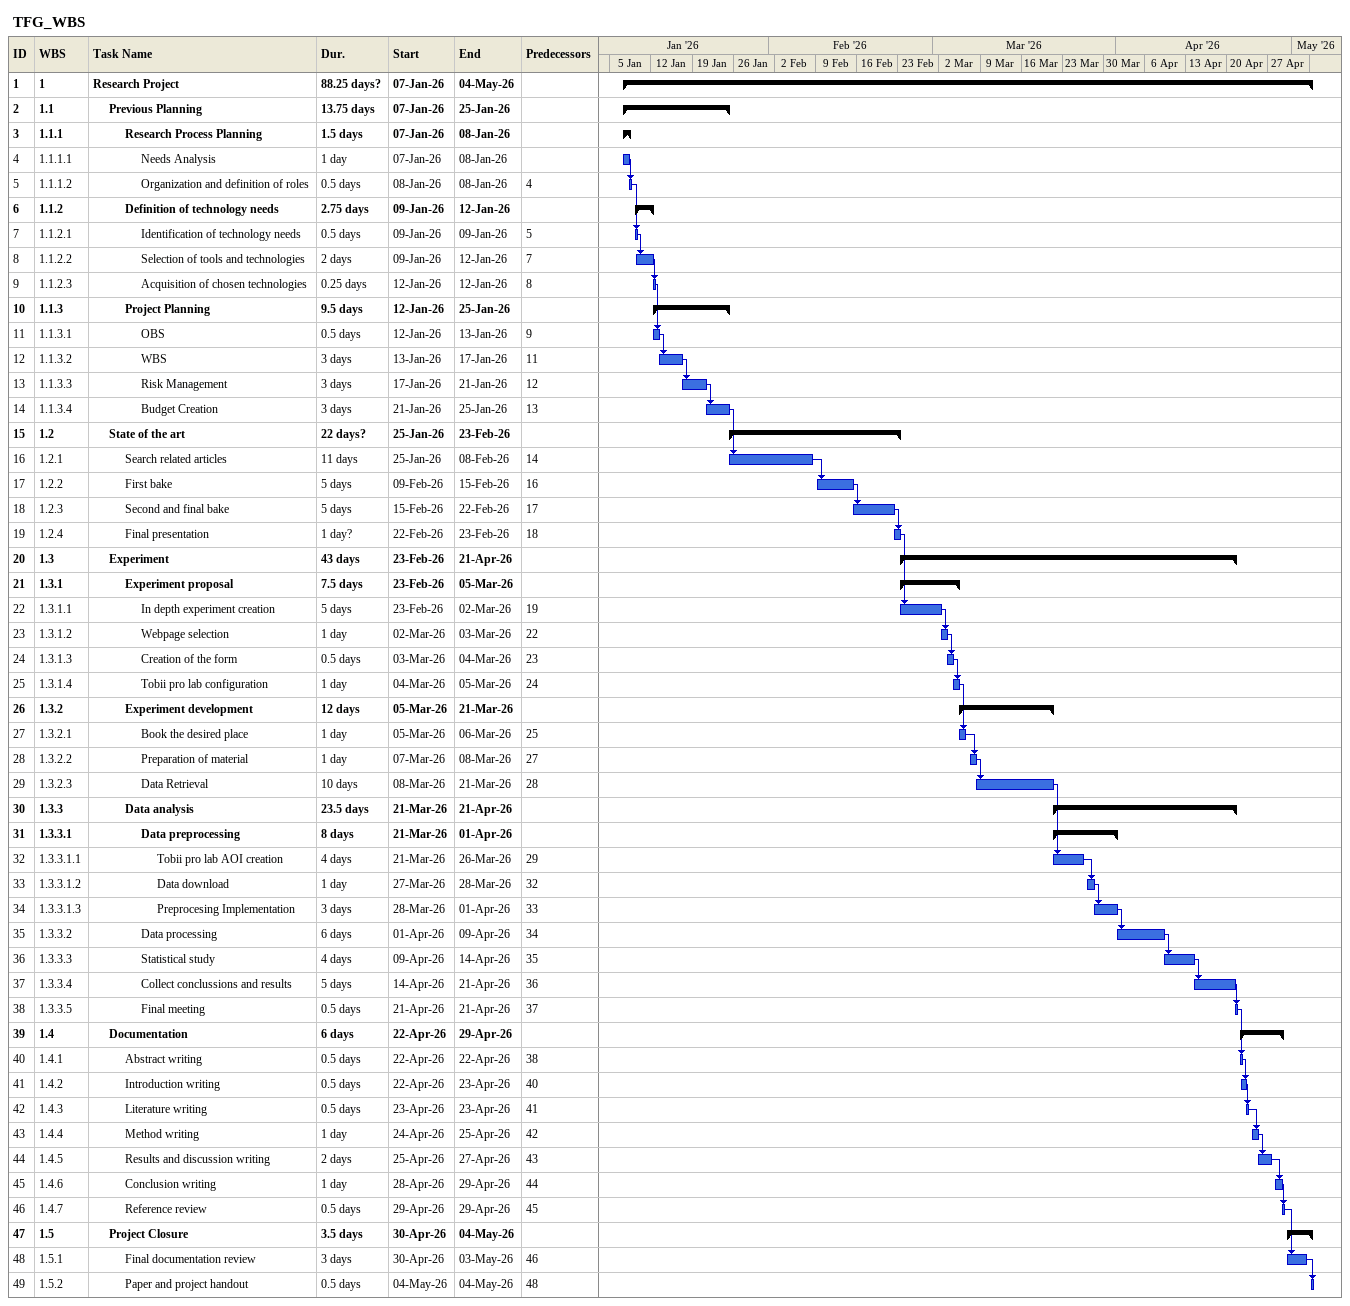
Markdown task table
TFG_WBS

| ID | WBS | Task | Duration | Start | Finish | Predecessors |
|---|---|---|---|---|---|---|
| 1 | 1 | **Research Project** | 88.25d? | 2026-01-07 | 2026-05-04 |  |
| 2 | 1.1 | **Previous Planning** | 13.75d | 2026-01-07 | 2026-01-25 |  |
| 3 | 1.1.1 | **Research Process Planning** | 1.5d | 2026-01-07 | 2026-01-08 |  |
| 4 | 1.1.1.1 | Needs Analysis | 1d | 2026-01-07 | 2026-01-08 |  |
| 5 | 1.1.1.2 | Organization and definition of roles | 0.5d | 2026-01-08 | 2026-01-08 | 4 |
| 6 | 1.1.2 | **Definition of technology needs** | 2.75d | 2026-01-09 | 2026-01-12 |  |
| 7 | 1.1.2.1 | Identification of technology needs | 0.5d | 2026-01-09 | 2026-01-09 | 5 |
| 8 | 1.1.2.2 | Selection of tools and technologies | 2d | 2026-01-09 | 2026-01-12 | 7 |
| 9 | 1.1.2.3 | Acquisition of chosen technologies | 0.25d | 2026-01-12 | 2026-01-12 | 8 |
| 10 | 1.1.3 | **Project Planning** | 9.5d | 2026-01-12 | 2026-01-25 |  |
| 11 | 1.1.3.1 | OBS | 0.5d | 2026-01-12 | 2026-01-13 | 9 |
| 12 | 1.1.3.2 | WBS | 3d | 2026-01-13 | 2026-01-17 | 11 |
| 13 | 1.1.3.3 | Risk Management | 3d | 2026-01-17 | 2026-01-21 | 12 |
| 14 | 1.1.3.4 | Budget Creation | 3d | 2026-01-21 | 2026-01-25 | 13 |
| 15 | 1.2 | **State of the art** | 22d? | 2026-01-25 | 2026-02-23 |  |
| 16 | 1.2.1 | Search related articles | 11d | 2026-01-25 | 2026-02-08 | 14 |
| 17 | 1.2.2 | First bake | 5d | 2026-02-09 | 2026-02-15 | 16 |
| 18 | 1.2.3 | Second and final bake | 5d | 2026-02-15 | 2026-02-22 | 17 |
| 19 | 1.2.4 | Final presentation | 1d? | 2026-02-22 | 2026-02-23 | 18 |
| 20 | 1.3 | **Experiment** | 43d | 2026-02-23 | 2026-04-21 |  |
| 21 | 1.3.1 | **Experiment proposal** | 7.5d | 2026-02-23 | 2026-03-05 |  |
| 22 | 1.3.1.1 | In depth experiment creation | 5d | 2026-02-23 | 2026-03-02 | 19 |
| 23 | 1.3.1.2 | Webpage selection | 1d | 2026-03-02 | 2026-03-03 | 22 |
| 24 | 1.3.1.3 | Creation of the form | 0.5d | 2026-03-03 | 2026-03-04 | 23 |
| 25 | 1.3.1.4 | Tobii pro lab configuration | 1d | 2026-03-04 | 2026-03-05 | 24 |
| 26 | 1.3.2 | **Experiment development** | 12d | 2026-03-05 | 2026-03-21 |  |
| 27 | 1.3.2.1 | Book the desired place | 1d | 2026-03-05 | 2026-03-06 | 25 |
| 28 | 1.3.2.2 | Preparation of material | 1d | 2026-03-07 | 2026-03-08 | 27 |
| 29 | 1.3.2.3 | Data Retrieval | 10d | 2026-03-08 | 2026-03-21 | 28 |
| 30 | 1.3.3 | **Data analysis** | 23.5d | 2026-03-21 | 2026-04-21 |  |
| 31 | 1.3.3.1 | **Data preprocessing** | 8d | 2026-03-21 | 2026-04-01 |  |
| 32 | 1.3.3.1.1 | Tobii pro lab AOI creation | 4d | 2026-03-21 | 2026-03-26 | 29 |
| 33 | 1.3.3.1.2 | Data download | 1d | 2026-03-27 | 2026-03-28 | 32 |
| 34 | 1.3.3.1.3 | Preprocesing Implementation | 3d | 2026-03-28 | 2026-04-01 | 33 |
| 35 | 1.3.3.2 | Data processing | 6d | 2026-04-01 | 2026-04-09 | 34 |
| 36 | 1.3.3.3 | Statistical study | 4d | 2026-04-09 | 2026-04-14 | 35 |
| 37 | 1.3.3.4 | Collect conclussions and results | 5d | 2026-04-14 | 2026-04-21 | 36 |
| 38 | 1.3.3.5 | Final meeting | 0.5d | 2026-04-21 | 2026-04-21 | 37 |
| 39 | 1.4 | **Documentation** | 6d | 2026-04-22 | 2026-04-29 |  |
| 40 | 1.4.1 | Abstract writing | 0.5d | 2026-04-22 | 2026-04-22 | 38 |
| 41 | 1.4.2 | Introduction writing | 0.5d | 2026-04-22 | 2026-04-23 | 40 |
| 42 | 1.4.3 | Literature writing | 0.5d | 2026-04-23 | 2026-04-23 | 41 |
| 43 | 1.4.4 | Method writing | 1d | 2026-04-24 | 2026-04-25 | 42 |
| 44 | 1.4.5 | Results and discussion writing | 2d | 2026-04-25 | 2026-04-27 | 43 |
| 45 | 1.4.6 | Conclusion writing | 1d | 2026-04-28 | 2026-04-29 | 44 |
| 46 | 1.4.7 | Reference review | 0.5d | 2026-04-29 | 2026-04-29 | 45 |
| 47 | 1.5 | **Project Closure** | 3.5d | 2026-04-30 | 2026-05-04 |  |
| 48 | 1.5.1 | Final documentation review | 3d | 2026-04-30 | 2026-05-03 | 46 |
| 49 | 1.5.2 | Paper and project handout | 0.5d | 2026-05-04 | 2026-05-04 | 48 |
